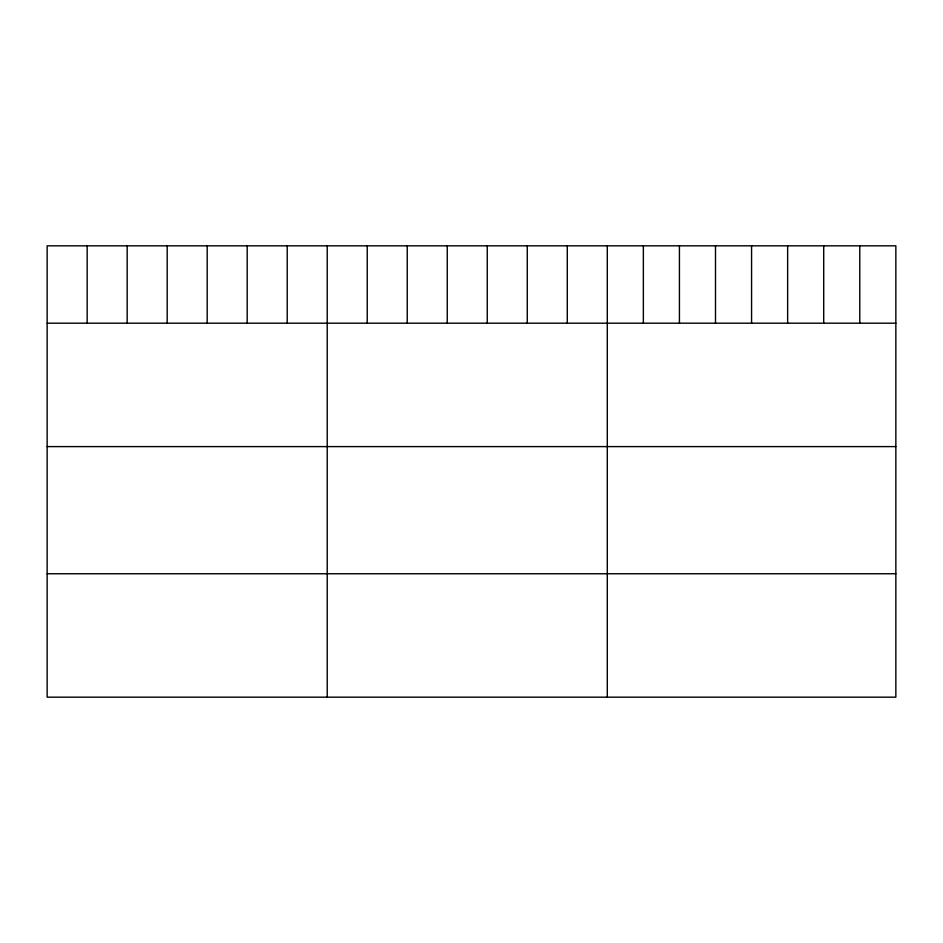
<?xml version="1.0" encoding="UTF-8"?>
<svg xmlns="http://www.w3.org/2000/svg" width="943" height="943" viewBox="0 0 943 943"><rect width="100%" height="100%" fill="white"/><g stroke="black" fill="none" stroke-linecap="round" stroke-linejoin="round"><path stroke-width="1.41" d="M895.85 323.19L895.85 697.172L47.15 697.172L47.15 245.828L895.85 245.828L895.85 323.19L47.15 323.19M47.15 446.605L895.85 446.605M47.15 573.757L895.85 573.757M859.78 245.828L859.78 323.19M823.71 245.828L823.71 323.19M787.641 245.828L787.641 323.19M751.571 245.828L751.571 323.19M715.501 245.828L715.501 323.19M679.431 245.828L679.431 323.19M643.362 245.828L643.362 323.19M607.292 245.828L607.292 697.172M567.285 245.828L567.285 323.19M527.267 245.828L527.267 323.19M487.26 245.828L487.26 323.19M447.253 245.828L447.253 323.19M407.246 245.828L407.246 323.19M367.228 245.828L367.228 323.19M327.221 245.828L327.221 697.172M287.214 245.828L287.214 323.19M247.196 245.828L247.196 323.19M207.189 245.828L207.189 323.19M167.182 245.828L167.182 323.19M127.175 245.828L127.175 323.19M87.157 245.828L87.157 323.19"/></g></svg>
